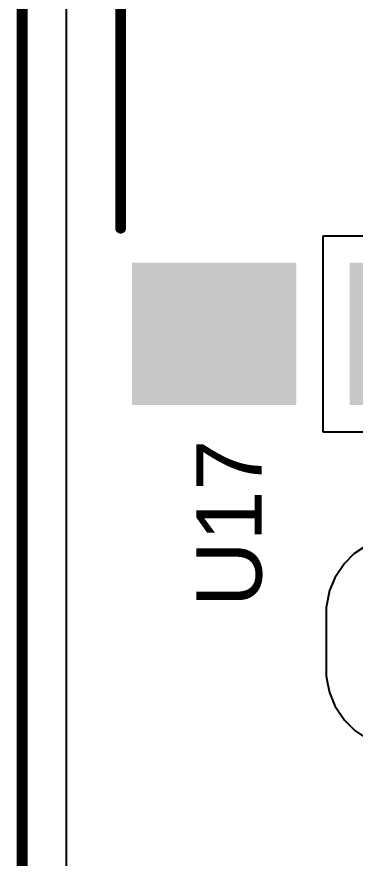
# Model space of a CAD drawing. Header units: inches. Extents: x -3 to 195, y 0 to 199.
# Drawn here: x -0.0025 to 0.153, y 3.4572 to 3.8437 of the extents above; entities that cross this region are included whole.
import ezdxf

# ---------------------------------------------------------------- set-up
doc = ezdxf.new("R2010")
doc.units = ezdxf.units.IN
doc.header["$MEASUREMENT"] = 0
for name, color, linetype in [('Board Outline', 216, 'Continuous'), ('Bottom Layer', 5, 'Continuous'), ('Top Layer', 1, 'Continuous'), ('Top Overlay', 2, 'Continuous'), ('Top Paste', 8, 'Continuous'), ('Top Solder', 216, 'Continuous')]:
    doc.layers.add(name, color=color, linetype=linetype)
doc.styles.add('Arial', font='', dxfattribs={"height": 0.2})
doc.styles.get('Arial').set_extended_font_data('Arial')

# ---------------------------------------------------------------- blocks, each defined once
blk = doc.blocks.new('SFH617A_2X009T_10')
at = {"layer": 'Top Layer'}
blk.add_hatch(color=1, dxfattribs=at).paths.add_polyline_path([(0.15768, -0.01496), (0.21752, -0.01496), (0.21752, -0.08504), (0.15768, -0.08504)])
at = {"layer": 'Top Paste'}
blk.add_hatch(color=8, dxfattribs=at).paths.add_polyline_path([(0.15768, -0.01496), (0.21752, -0.01496), (0.21752, -0.08504), (0.15768, -0.08504)])
at = {"layer": 'Top Solder'}
for points in [[(0.15492, 0.08779), (0.22028, 0.08779), (0.22028, 0.0122), (0.15492, 0.0122)], [(0.15492, -0.01221), (0.22028, -0.01221), (0.22028, -0.0878), (0.15492, -0.0878)]]:
    blk.add_hatch(color=216, dxfattribs=at).paths.add_polyline_path(points)
at = {"layer": 'Top Overlay'}
blk.add_lwpolyline([(0.139, -0.093, 0.005, 0.005, 0), (-0.125, -0.093, 0.005, 0.005, 0)], format="xyseb", dxfattribs=at)
blk.add_lwpolyline([(0.13775, -0.093, 0.0025, 0.0025, 1), (0.14025, -0.093, 0.0025, 0.0025, 1)], format="xyseb", close=True, dxfattribs=at)

msp = doc.modelspace()

# ---------------------------------------------------------------- linework, layer by layer
at = {"layer": 'Board Outline'}
msp.add_lwpolyline([(0, 3.30825, 0.005, 0.005, 0), (0, 4.72441, 0.005, 0.005, 0)], format="xyseb", dxfattribs=at)
at = {"layer": 'Bottom Layer'}
msp.add_line((0.02039, 3.32864), (0.02039, 4.37999), dxfattribs=at)
at = {"layer": 'Top Layer'}
for p, q in [((0.02039, 3.32864), (0.02039, 4.37999)), ((0.16046, 3.74292), (0.13816, 3.74292)), ((0.13816, 3.74292), (0.13816, 3.65308)), ((0.13816, 3.65308), (0.16271, 3.65308)), ((0.159, 3.60145), (0.15239, 3.59703)), ((0.15239, 3.59703), (0.14797, 3.59261)), ((0.14797, 3.59261), (0.14355, 3.586)), ((0.14355, 3.586), (0.14116, 3.58023)), ((0.14116, 3.58023), (0.13961, 3.57242)), ((0.13961, 3.57242), (0.13961, 3.54434)), ((0.13961, 3.54434), (0.13961, 3.54105)), ((0.13961, 3.54105), (0.13961, 3.54105)), ((0.13961, 3.54105), (0.13961, 3.54105)), ((0.13961, 3.54105), (0.1403, 3.53756)), ((0.1403, 3.53756), (0.14116, 3.53325)), ((0.14116, 3.53325), (0.14116, 3.53325)), ((0.14116, 3.53325), (0.14116, 3.53325)), ((0.14116, 3.53325), (0.14367, 3.52718)), ((0.14367, 3.52718), (0.14809, 3.52056)), ((0.14809, 3.52056), (0.15274, 3.51592)), ((0.15274, 3.51592), (0.15936, 3.5115))]:
    msp.add_line(p, q, dxfattribs=at)

# ---------------------------------------------------------------- block references
at = {"rotation": 270}
msp.add_blockref('SFH617A_2X009T_10', (0.1382, 3.8856), dxfattribs=at)

# ---------------------------------------------------------------- texts
at = {"layer": 'Top Overlay', "style": 'Arial'}
msp.add_text('U17', height=0.03, rotation=90, dxfattribs=at).set_placement((0.11, 3.57251))

doc.saveas('drawing.dxf')
